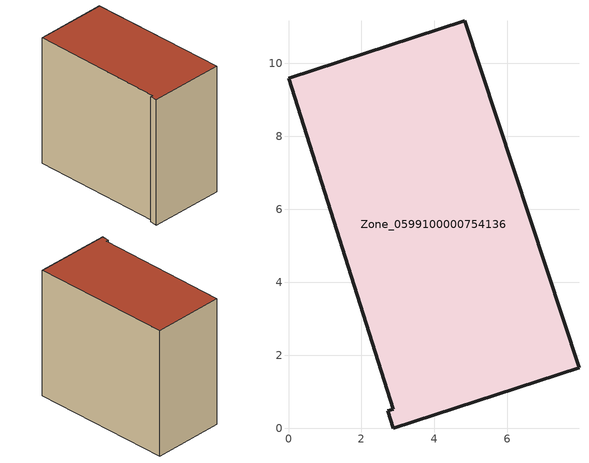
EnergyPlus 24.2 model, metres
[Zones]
Zone_0599100000754136
 floor ground (C_G): 7.96,1.66 2.87,0 2.71,0.48 2.87,0.53 0,9.6 4.84,11.17 z3.78
 wall outside (C_F): 2.87,0 7.96,1.66 4.84,11.17 0,9.6 2.87,0.53 2.71,0.48 2.87,0 z3.78:12.9
 roof outside (C_R): 2.71,0.48 2.87,0 7.96,1.66 4.84,11.17 0,9.6 2.87,0.53 z12.9
[BUILDING]
Pand.0599100000754136: North Axis=0; Terrain=City; Loads Convergence Tolerance Value=0.04; Temperature Convergence Tolerance Value=0.4; Solar Distribution=FullExterior; Maximum Number of Warmup Days=25; Minimum Number of Warmup Days=1
[Site:Location]
Rotterdam.The.Hague.AP_ZH_NLD Design_Conditions: Latitude=51.96; Longitude=4.45; Time Zone=1; Elevation=-4.5
[SITE:GROUNDTEMPERATURE:BUILDINGSURFACE]
18, 18, 18, 18, 18, 18, 18, 18, 18, 18, 18, 18
[MATERIAL] Thermal Absorptance=0.9; Solar Absorptance=0.7; Visible Absorptance=0.7
Name | Roughness | Thickness | Conductivity | Density | Specific Heat
G.TI.2006-2014 | MediumSmooth | 0.15 | 0.06 | 540 | 1210
F.TI.2006-2014 | Rough | 0.3 | 0.12 | 1920 | 840
R.TI.2006-2014 | MediumRough | 0.2 | 0.08 | 1500 | 1000
[CONSTRUCTION]
C_G: G.TI.2006-2014
C_F: F.TI.2006-2014
C_R: R.TI.2006-2014
[ZONE]
Zone_0599100000754136: Type=1; Multiplier=1; Ceiling Height=Autocalculate; Volume=Autocalculate; Floor Area=autocalculate; Part of Total Floor Area=Yes
[ZONEINFILTRATION:DESIGNFLOWRATE]
Infil_Zone_0599100000754136: Zone or ZoneList or Space or SpaceList=Zone_0599100000754136; Schedule=AlwaysOn; Design Flow Rate Calculation Method=Flow/Area; Flow Rate per Floor Area=0.0015; Constant Term Coefficient=1; Temperature Term Coefficient=0; Velocity Term Coefficient=0; Velocity Squared Term Coefficient=0
[HVACTEMPLATE:ZONE:IDEALLOADSAIRSYSTEM]
Zone_0599100000754136: Maximum Heating Supply Air Temperature=50; Minimum Cooling Supply Air Temperature=13; Maximum Heating Supply Air Humidity Ratio=0.0156; Minimum Cooling Supply Air Humidity Ratio=0.0077; Heating Limit=NoLimit; Cooling Limit=NoLimit; Dehumidification Control Type=ConstantSensibleHeatRatio; Cooling Sensible Heat Ratio=0.7; Dehumidification Setpoint=60; Humidification Control Type=None; Humidification Setpoint=30; Outdoor Air Method=None; Outdoor Air Flow Rate per Person=0.00944; Outdoor Air Flow Rate per Zone Floor Area=0; Outdoor Air Flow Rate per Zone=0; Demand Controlled Ventilation Type=None; Outdoor Air Economizer Type=NoEconomizer; Heat Recovery Type=None; Sensible Heat Recovery Effectiveness=0.7; Latent Heat Recovery Effectiveness=0.65
[ZONECONTROL:THERMOSTAT]
ThermostatControl_Zone_0599100000754136: Zone or ZoneList=Zone_0599100000754136; Control Type Schedule=DualSetpointControlType; Control 1=Thermostat_Zone_0599100000754136; Temperature Difference Between Cutout And Setpoint=0
[THERMOSTATSETPOINT:DUALSETPOINT]
Thermostat_Zone_0599100000754136: Heating Setpoint Temperature Schedule=HeatingSetpoint_Zone_0599100000754136; Cooling Setpoint Temperature Schedule=CoolingSetpoint_Zone_0599100000754136
[SCHEDULE:COMPACT]
HeatingSetpoint_Zone_0599100000754136: Through: 12/31, For: AllDays, Until: 24:00, 21
CoolingSetpoint_Zone_0599100000754136: Through: 12/31, For: AllDays, Until: 24:00, 24
DualSetpointControlType: Through: 12/31, For: AllDays, Until: 24:00, 4
AlwaysOn: Through: 12/31, For: AllDays, Until: 24:00, 1
